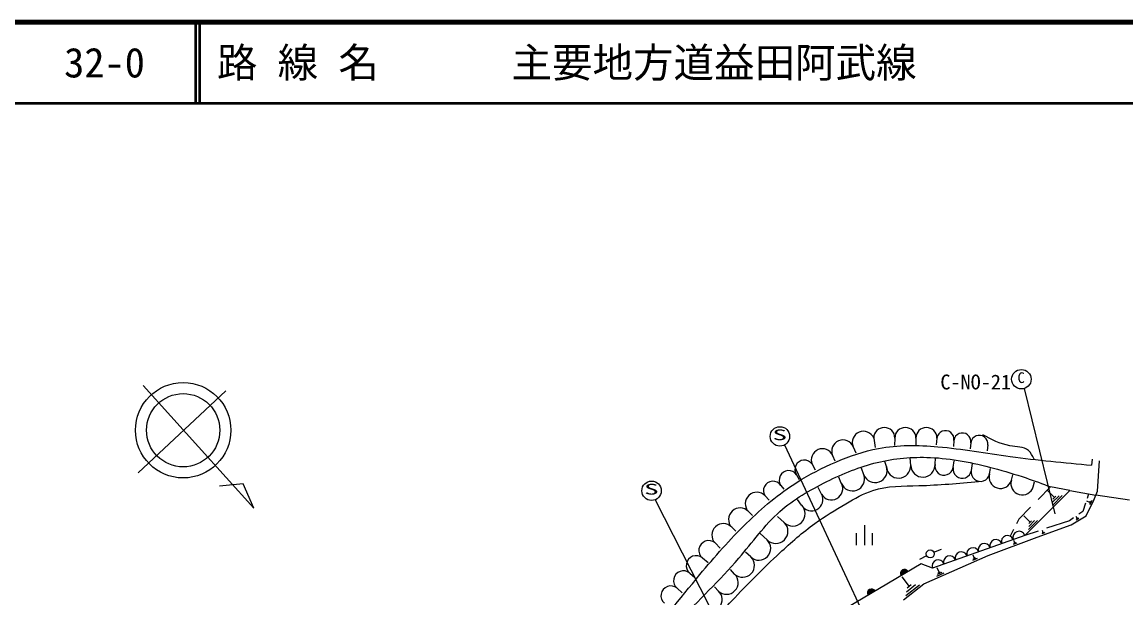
# Model space of a CAD drawing. Units: millimetres, scale not verified. Extents: x 40000 to 680000, y 20000 to 380000.
# Drawn here: x 156336 to 292565, y 308937 to 380000 of the extents above; entities that cross this region are included whole.
import ezdxf
from ezdxf.enums import TextEntityAlignment as Align

# ---------------------------------------------------------------- set-up
doc = ezdxf.new("R2010")
doc.units = ezdxf.units.MM
doc.header["$LTSCALE"] = 1000
for name, color, linetype, lineweight in [('M-BGD', 7, 'Continuous', 25), ('M-BMK-SRVR', 3, 'Continuous', 25), ('M-STR-STRC', 7, 'Continuous', 25), ('M-TTL', 2, 'Continuous', 140), ('M-TTL-LINE', 7, 'Continuous', 50)]:
    doc.layers.add(name, color=color, linetype=linetype, lineweight=lineweight)
doc.layers.add('M-TTL-TXT', color=7, linetype='Continuous')
doc.styles.add('ＭＳ ゴシック', font='')
doc.styles.get('ＭＳ ゴシック').set_extended_font_data('MS Gothic')

msp = doc.modelspace()

# ---------------------------------------------------------------- linework, layer by layer
at = {"layer": 'M-BGD'}
for p, q in [((261445, 328665), (261632, 327505)), ((264045, 328665), (264014, 327734)), ((266644, 328665), (266624, 327848)), ((269244, 328665), (269142, 327825)), ((271337, 328379), (271271, 327619)), ((258908, 327587), (259228, 326841)), ((273429, 328094), (273332, 327321)), ((275521, 327809), (275438, 327093)), ((256372, 326509), (256641, 325856)), ((263001, 325161), (262821, 325770)), ((266007, 325286), (265922, 326223)), ((269012, 325412), (269055, 326223)), ((271249, 325028), (271349, 325867)), ((288406, 326070), (288318, 325307)), ((289052, 322104), (289298, 325850)), ((253836, 325431), (254214, 324757)), ((260221, 324134), (259915, 324933)), ((273487, 324644), (273642, 325512)), ((275724, 324260), (275871, 324898)), ((251902, 324131), (252222, 323567)), ((257441, 323107), (257141, 323827)), ((278429, 323458), (278617, 324123)), ((281134, 322657), (281298, 323283)), ((248034, 321531), (248536, 321002)), ((249968, 322831), (250345, 322353)), ((254987, 321755), (254574, 322553)), ((280084, 316652), (285632, 322200)), ((283269, 322645), (281745, 321095)), ((282881, 322177), (283741, 321327)), ((285632, 322200), (283269, 322645)), ((284711, 321567), (283491, 320347)), ((284321, 321537), (283521, 320747)), ((283921, 321507), (283551, 321137)), ((285632, 322200), (288858, 321631)), ((287961, 321789), (287774, 321220)), ((288608, 321019), (289052, 322104)), ((293009, 321005), (288858, 321631)), ((252532, 320403), (252016, 321073)), ((287579, 320627), (287242, 319597)), ((287672, 319047), (288608, 321019)), ((287711, 320937), (288081, 320767)), ((288111, 320837), (288041, 320687)), ((288241, 320897), (288081, 320557)), ((288361, 320947), (288111, 320427)), ((245973, 319597), (246499, 319125)), ((250404, 318249), (249548, 318970)), ((280801, 320134), (279331, 318638)), ((279981, 319067), (280761, 318287)), ((286084, 318802), (285598, 318467)), ((285798, 317963), (287672, 319047)), ((286381, 319007), (286531, 318757)), ((286671, 318777), (286441, 318637)), ((286581, 318787), (286471, 318727)), ((287242, 319597), (286759, 319265)), ((243912, 317663), (244438, 317179)), ((260290, 317936), (260290, 315436)), ((279331, 318638), (279050, 318086)), ((281651, 318507), (280541, 317397)), ((281291, 318487), (280571, 317757)), ((280931, 318457), (280591, 318117)), ((281616, 316432), (285798, 317963)), ((285598, 318467), (282758, 317532)), ((286761, 318757), (286411, 318547)), ((248275, 316095), (247445, 316902)), ((259290, 316936), (259290, 315436)), ((261290, 315436), (261290, 316936)), ((280084, 316652), (268680, 312611)), ((275547, 314175), (281616, 316432)), ((278689, 317375), (278281, 316572)), ((278711, 316057), (278831, 315757)), ((281734, 317195), (280084, 316652)), ((282541, 316987), (282171, 316847)), ((282221, 317287), (282321, 317027)), ((282461, 317017), (282221, 316927)), ((282371, 317047), (282261, 317007)), ((241852, 315729), (242469, 315073)), ((268871, 314577), (269791, 314967)), ((279091, 315707), (278651, 315547)), ((278991, 315747), (278711, 315637)), ((278891, 315777), (278761, 315727)), ((240292, 313865), (241004, 313310)), ((246271, 313991), (245603, 314591)), ((267961, 314147), (267071, 313697)), ((267615, 310691), (275547, 314175)), ((274201, 313797), (273631, 313547)), ((273661, 314247), (273841, 313847)), ((274061, 313847), (273691, 313677)), ((273921, 313887), (273751, 313807)), ((238732, 312001), (239378, 311455)), ((244268, 311887), (243760, 312436)), ((267276, 313159), (250998, 303511)), ((268680, 312611), (267276, 313159)), ((270081, 311987), (269181, 311597)), ((269231, 312697), (269511, 312067)), ((269861, 312057), (269281, 311807)), ((269641, 312127), (269371, 312007)), ((264891, 311527), (265831, 310347)), ((265101, 308683), (267615, 310691)), ((237172, 310137), (237787, 309545)), ((242264, 309784), (241779, 310315)), ((267071, 310517), (265391, 309177)), ((266581, 310537), (265491, 309667)), ((266081, 310547), (265581, 310147))]:
    msp.add_line(p, q, dxfattribs=at)
msp.add_circle((268411, 314373), 500, dxfattribs=at)
for centre, radius, start, end in [((262745, 328665), 1300, 0, 180), ((265344, 328665), 1300, 0, 180), ((267944, 328665), 1300, 0, 180), ((257640, 327048), 1378, 23.02549, 203.02549), ((260177, 328126), 1378, 23.02549, 203.02549), ((270290, 328522), 1056, 352.23483, 172.23483), ((272383, 328237), 1056, 352.23483, 172.23483), ((274475, 327951), 1056, 352.23483, 172.23483), ((255104, 325970), 1378, 23.02549, 203.02549), ((252869, 324781), 1165, 33.90628, 213.90628), ((250935, 323481), 1165, 33.90628, 213.90628), ((261611, 324648), 1482, 200.27269, 20.27269), ((264504, 325224), 1504, 182.38594, 2.38594), ((267509, 325349), 1504, 182.38594, 2.38594), ((270131, 325220), 1135, 170.26055, 350.26055), ((272368, 324836), 1135, 170.26055, 350.26055), ((274605, 324452), 1135, 170.26055, 350.26055), ((277076, 323859), 1410, 163.49564, 343.49564), ((249001, 322181), 1165, 33.90628, 213.90628), ((256214, 322431), 1401, 208.85566, 28.85566), ((258831, 323621), 1482, 200.27269, 20.27269), ((279781, 323057), 1410, 163.49564, 343.49564), ((247004, 320564), 1413, 43.1817, 223.1817), ((253760, 321079), 1401, 208.85566, 28.85566), ((251468, 319326), 1514, 225.33506, 45.33506), ((244943, 318630), 1413, 43.1817, 223.1817), ((242882, 316696), 1413, 43.1817, 223.1817), ((249339, 317172), 1514, 225.33506, 45.33506), ((247273, 315043), 1453, 226.39718, 46.39718), ((276520, 315389), 756, 19.512, 199.512), ((277946, 315894), 756, 19.512, 199.512), ((279371, 316400), 756, 19.512, 199.512), ((241072, 314797), 1215, 50.07961, 230.07961), ((273669, 314379), 756, 19.512, 199.512), ((275095, 314884), 756, 19.512, 199.512), ((239512, 312933), 1215, 50.07961, 230.07961), ((245269, 312939), 1453, 226.39718, 46.39718), ((269393, 312864), 756, 19.512, 199.512), ((270818, 313369), 756, 19.512, 199.512), ((272244, 313874), 756, 19.512, 199.512), ((237952, 311069), 1215, 50.07961, 230.07961), ((265241, 311953), 500, 30.65391, 210.65391), ((265241, 311953), 500, 30.65391, 210.65391), ((265241, 311953), 450, 30.65391, 210.65391), ((265241, 311953), 400, 30.65391, 210.65391), ((265241, 311953), 350, 30.65391, 210.65391), ((265241, 311953), 300, 30.65391, 210.65391), ((265241, 311953), 250, 30.65391, 210.65391), ((265241, 311953), 200, 30.65391, 210.65391), ((265241, 311953), 150, 30.65391, 210.65391), ((265241, 311953), 100, 30.65391, 210.65391), ((265241, 311953), 50, 30.65391, 210.65391), ((243266, 310836), 1453, 226.39718, 46.39718), ((236392, 309205), 1215, 50.07961, 230.07961), ((241354, 308740), 1385, 228.91157, 48.91157), ((261172, 309541), 500, 30.65391, 210.65391), ((261172, 309541), 500, 30.65391, 210.65391), ((261172, 309541), 450, 30.65391, 210.65391), ((261172, 309541), 400, 30.65391, 210.65391), ((261172, 309541), 350, 30.65391, 210.65391), ((261172, 309541), 300, 30.65391, 210.65391), ((261172, 309541), 250, 30.65391, 210.65391), ((261172, 309541), 200, 30.65391, 210.65391), ((261172, 309541), 150, 30.65391, 210.65391), ((261172, 309541), 100, 30.65391, 210.65391), ((261172, 309541), 50, 30.65391, 210.65391)]:
    msp.add_arc(centre, radius, start, end, dxfattribs=at)
for points, knots in [([(281221, 326078), (281021, 326472), (280822, 326867), (280525, 327122), (279965, 327601), (279057, 327582), (278238, 327718), (276992, 327926), (275950, 328493), (274907, 329060)], [0, 0, 0, 0, 1, 1, 1, 2, 2, 2, 3, 3, 3, 3]), ([(135663, 278845), (137261, 278731), (138859, 278616), (140457, 278562), (143688, 278452), (146921, 278590), (150162, 278650), (153545, 278713), (156935, 278692), (160284, 279056), (163013, 279353), (165715, 279906), (168422, 280446), (173821, 281522), (179241, 282543), (184402, 284416), (185859, 284944), (187294, 285541), (188769, 286004), (191451, 286846), (194260, 287248), (197007, 287890), (199946, 288575), (202813, 289535), (205642, 290569), (208993, 291795), (212289, 293126), (215666, 294341), (219886, 295859), (224231, 297197), (227973, 299601), (229534, 300604), (230989, 301792), (232340, 303075), (235151, 305744), (237513, 308827), (239983, 311809), (241807, 314012), (243691, 316159), (245739, 318161), (247661, 320040), (249728, 321790), (251992, 323223), (253504, 324180), (255104, 324995), (256756, 325704), (258456, 326434), (260211, 327052), (262017, 327392), (264418, 327844), (266908, 327803), (269361, 327590), (272370, 327329), (275322, 326808), (278294, 326399), (281619, 325942), (284969, 325625), (288318, 325307)], [0, 0, 0, 0, 1, 1, 1, 2, 2, 2, 3, 3, 3, 4, 4, 4, 5, 5, 5, 6, 6, 6, 7, 7, 7, 8, 8, 8, 9, 9, 9, 10, 10, 10, 11, 11, 11, 12, 12, 12, 13, 13, 13, 14, 14, 14, 15, 15, 15, 16, 16, 16, 17, 17, 17, 18, 18, 18, 19, 19, 19, 19]), ([(138794, 274618), (140324, 274623), (141855, 274627), (143387, 274596), (146087, 274542), (148794, 274379), (151479, 274596), (152624, 274689), (153766, 274850), (154903, 275037), (158693, 275660), (162432, 276560), (166102, 277687), (167912, 278243), (169706, 278854), (171529, 279351), (173972, 280015), (176469, 280474), (178969, 280926), (180855, 281267), (182742, 281604), (184571, 282152), (186249, 282653), (187876, 283332), (189561, 283815), (191947, 284499), (194447, 284790), (196826, 285478), (199135, 286145), (201330, 287185), (203566, 288104), (206580, 289342), (209669, 290359), (212669, 291605), (215441, 292757), (218138, 294105), (220897, 295281), (223252, 296286), (225652, 297165), (227987, 298258), (229692, 299055), (231362, 299966), (232802, 301146), (234500, 302538), (235878, 304305), (237353, 305960), (239767, 308669), (242443, 311081), (244793, 313838), (246462, 315795), (247965, 317925), (249870, 319615), (251567, 321120), (253581, 322276), (255648, 323292), (257654, 324278), (259710, 325133), (261862, 325655), (263996, 326173), (266225, 326363), (268427, 326268), (271066, 326154), (273668, 325632), (276218, 324955), (277574, 324595), (278915, 324191), (280241, 323739), (281256, 323393), (282263, 323019), (283269, 322645)], [0, 0, 0, 0, 1, 1, 1, 2, 2, 2, 3, 3, 3, 4, 4, 4, 5, 5, 5, 6, 6, 6, 7, 7, 7, 8, 8, 8, 9, 9, 9, 10, 10, 10, 11, 11, 11, 12, 12, 12, 13, 13, 13, 14, 14, 14, 15, 15, 15, 16, 16, 16, 17, 17, 17, 18, 18, 18, 19, 19, 19, 20, 20, 20, 21, 21, 21, 22, 22, 22, 23, 23, 23, 23]), ([(201958, 269263), (203176, 270599), (204394, 271936), (205656, 273232), (206408, 274005), (207175, 274763), (207943, 275519), (208745, 276309), (209548, 277098), (210478, 277756), (211506, 278483), (212690, 279051), (213511, 279943), (214327, 280831), (214784, 282040), (215350, 283175), (215911, 284298), (216580, 285349), (217438, 286207), (218451, 287220), (219730, 287963), (220968, 288743), (222724, 289849), (224400, 291027), (225989, 292322), (227568, 293610), (229061, 295013), (230612, 296349), (233495, 298831), (236581, 301077), (239312, 303706), (240922, 305256), (242408, 306939), (243935, 308578), (245838, 310620), (247803, 312593), (249851, 314494), (251234, 315777), (252654, 317028), (254176, 318123), (255400, 319004), (256690, 319784), (258004, 320559), (259080, 321194), (260171, 321826), (261335, 322200), (263122, 322774), (265079, 322742), (267003, 322796), (269492, 322866), (271926, 323080), (274360, 323294)], [0, 0, 0, 0, 1, 1, 1, 2, 2, 2, 3, 3, 3, 4, 4, 4, 5, 5, 5, 6, 6, 6, 7, 7, 7, 8, 8, 8, 9, 9, 9, 10, 10, 10, 11, 11, 11, 12, 12, 12, 13, 13, 13, 14, 14, 14, 15, 15, 15, 16, 16, 16, 17, 17, 17, 17])]:
    msp.add_open_spline(points, degree=3, knots=knots, dxfattribs=at)
at = {"layer": 'M-BMK-SRVR'}
for p, q in [((171265, 335150), (184944, 320012)), ((181490, 334504), (170645, 324369)), ((183640, 323036), (180694, 322744)), ((184944, 320012), (183640, 323036))]:
    msp.add_line(p, q, dxfattribs=at)
for radius in [5885, 4520]:
    msp.add_circle((176217, 329631), radius, dxfattribs=at)
at = {"layer": 'M-STR-STRC'}
for p, q in [((279997, 334773), (283791, 319331)), ((250432, 327814), (261121, 304935)), ((234447, 321038), (246373, 297759))]:
    msp.add_line(p, q, dxfattribs=at)
for centre in [(279664, 335926), (249863, 328871), (234025, 322161)]:
    msp.add_circle(centre, 1200, dxfattribs=at)
at = {"layer": 'M-TTL'}
msp.add_line((680000, 380000), (40000, 380000), dxfattribs=at)
at = {"layer": 'M-TTL-LINE'}
for p, q in [((177750, 380000), (177750, 370000)), ((178250, 380000), (178250, 370000)), ((40000, 370000), (680000, 370000))]:
    msp.add_line(p, q, dxfattribs=at)

# ---------------------------------------------------------------- texts
at = {"layer": 'M-STR-STRC', "style": 'ＭＳ ゴシック'}
for s, height, p in [('C-NO-21', 1833, (269663, 334118)), ('C', 1320, (279185, 335063))]:
    msp.add_text(s, height=height, dxfattribs=at).set_placement(p, align=Align.BOTTOM_LEFT)
at = {"layer": 'M-STR-STRC', "style": 'ＭＳ ゴシック', "width": 2}
for p in [(248945, 328008), (233106, 321298)]:
    msp.add_text('S', height=1320, dxfattribs=at).set_placement(p, align=Align.BOTTOM_LEFT)
at = {"layer": 'M-TTL-TXT', "style": 'ＭＳ ゴシック'}
for s, p in [('路 線 名', (180380, 375000)), ('主要地方道益田阿武線', (216734, 375000)), ('32-0', (161521, 375000))]:
    msp.add_text(s, height=3666, dxfattribs=at).set_placement(p, align=Align.MIDDLE_LEFT)

doc.saveas('drawing.dxf')
